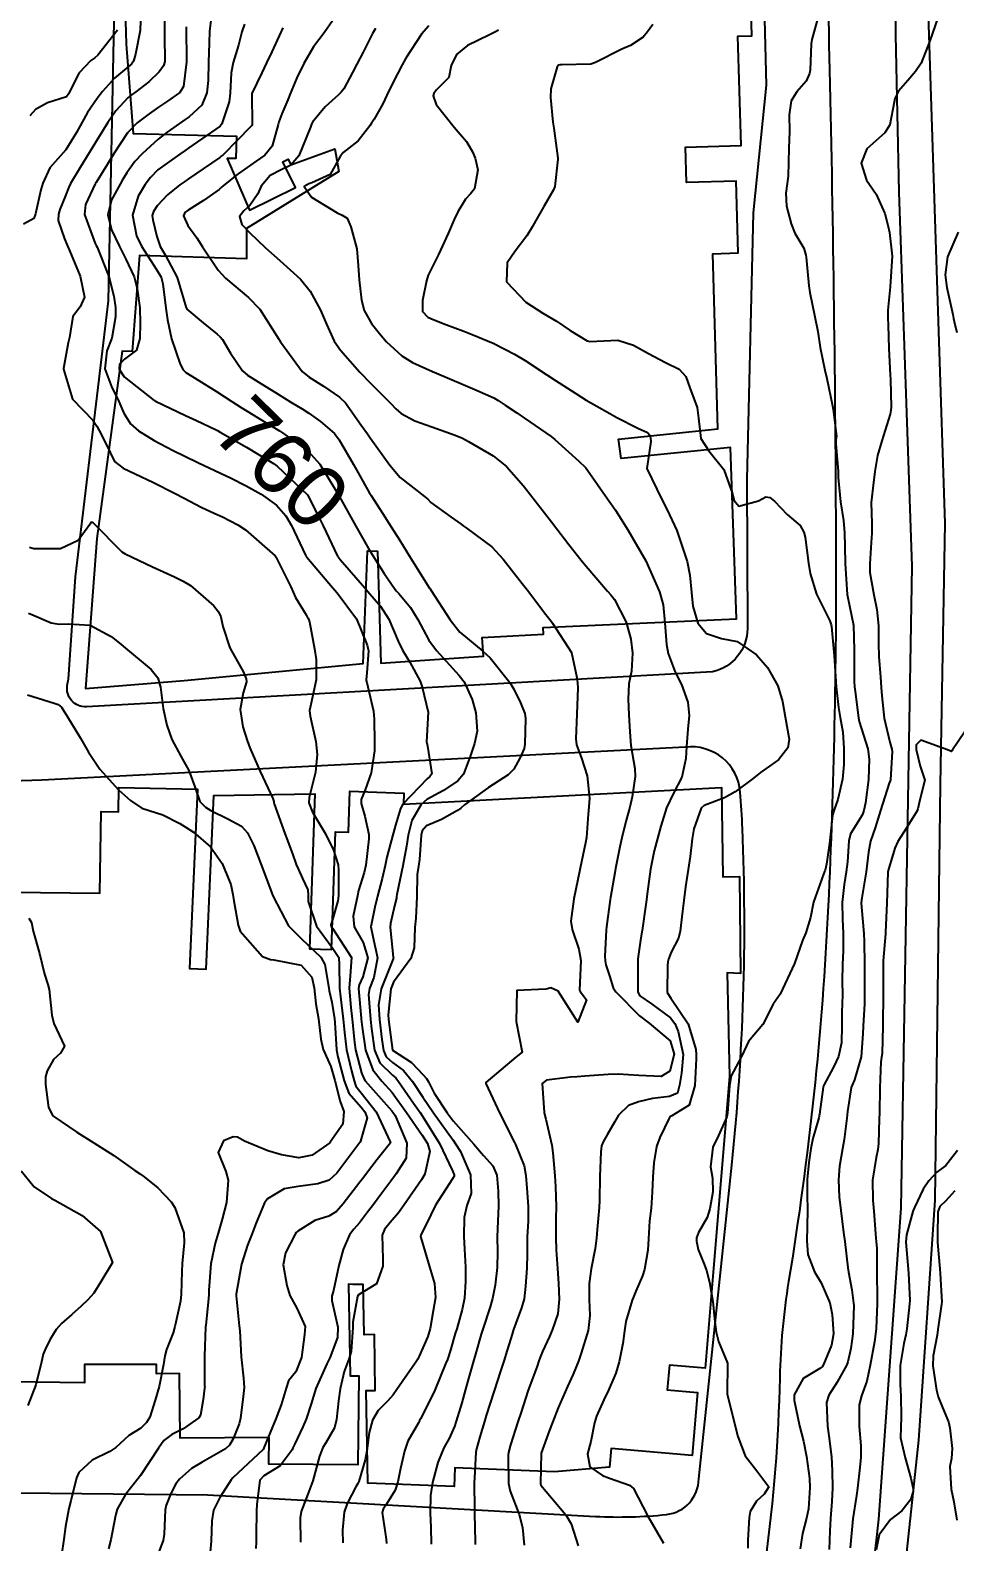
# Model space of a CAD drawing. Header units: metres. Extents: x 318500 to 325275, y 7408834 to 7428799.
# Drawn here: x 321225.1 to 321285.1, y 7409021.9 to 7409120 of the extents above; entities that cross this region are included whole.
import ezdxf
from ezdxf.enums import TextEntityAlignment as Align

# ---------------------------------------------------------------- set-up
doc = ezdxf.new("R2010")
doc.units = ezdxf.units.M
doc.header["$MEASUREMENT"] = 0
for name, color, linetype in [('Canaleta de Drenagem', 151, 'Continuous'), ('Cotas', 45, 'Continuous'), ('Curvas de Nivel 1m', 11, 'Continuous'), ('Curvas de Nivel 5m', 15, 'Continuous'), ('Edificações', 30, 'Continuous'), ('Vias Primárias', 230, 'Continuous')]:
    doc.layers.add(name, color=color, linetype=linetype)
doc.styles.add('ARIAL', font='arial.ttf')

msp = doc.modelspace()

# ---------------------------------------------------------------- linework, layer by layer
at = {"layer": 'Canaleta de Drenagem'}
for points in [[(321249.372, 7409290.234), (321249.697, 7409286.757, 0.086902), (321251.229, 7409281.147, 0.00275), (321257.743, 7409267.502, -0.093903), (321262.235, 7409250.864, 0.050455), (321266.014, 7409229.764, -0.079532), (321267.595, 7409216.573, 0.086585), (321268.046, 7409213.208), (321269.19, 7409207.889), (321275.744, 7409181.262, -0.040826), (321277.451, 7409170.665, 0.035451), (321278.83, 7409161.482, -0.053917), (321280.053, 7409150.623), (321281.177, 7409131.234), (321281.285, 7409119.741), (321281.5, 7409109.523), (321282.344, 7409085.246), (321281.633, 7409043.555), (321280.186, 7409023.382), (321278.371, 7409007.125), (321276.879, 7408998.216), (321270.131, 7408967.899, -0.036702), (321267.644, 7408959.635, 0.067069), (321266.315, 7408954.006, 0.067069)], [(321268.389, 7408955.146), (321268.561, 7408956.738), (321269.57, 7408961.324), (321271.84, 7408966.46), (321274.245, 7408976.26), (321280.124, 7409003.171), (321280.54, 7409007.448), (321282.798, 7409028.507), (321283.854, 7409044.085), (321284.195, 7409071.064), (321284.512, 7409088.009), (321284.098, 7409100.477), (321283.431, 7409121.071), (321283.307, 7409129.777), (321282.048, 7409154.855), (321280.529, 7409166.527), (321277.478, 7409183.2), (321270.713, 7409214.2), (321267.719, 7409226.907, -0.002152), (321265.108, 7409238.206, -0.05927), (321264.171, 7409247.153, 0.067762), (321263.029, 7409256.52, 0.026743), (321260.171, 7409265.439, 0.025155)]]:
    msp.add_lwpolyline(points, format="xyb", dxfattribs=at)
at = {"layer": 'Curvas de Nivel 1m', "flags": 128}
for points, elevation in [([(321232.29, 7409121.277), (321232.264, 7409120.029), (321231.96, 7409118.488), (321231.829, 7409118.035), (321231.696, 7409117.838), (321231.495, 7409117.679), (321230.599, 7409116.937), (321229.81, 7409116.065), (321229.662, 7409115.872), (321229.463, 7409115.614), (321228.834, 7409114.692), (321228.497, 7409114.079), (321228.124, 7409113.393), (321227.422, 7409112.275), (321227.263, 7409112.092), (321226.399, 7409111.111), (321225.93, 7409110.112), (321225.808, 7409109.69), (321225.462, 7409108.118), (321225.357, 7409107.827), (321224.678, 7409107.455)], 764), ([(321233.832, 7409121.72), (321233.845, 7409120.007), (321233.843, 7409119.68), (321233.847, 7409118.007), (321233.78, 7409117.723), (321233.49, 7409117.332), (321232.815, 7409116.685), (321231.981, 7409116.032), (321231.68, 7409115.823), (321231.464, 7409115.646), (321230.687, 7409114.816), (321230.153, 7409114.059), (321229.428, 7409112.864), (321229.129, 7409112.367), (321228.951, 7409112.075), (321228.365, 7409111.121), (321227.742, 7409110.086), (321227.623, 7409109.851), (321227.377, 7409109.251), (321227.046, 7409108.413), (321226.954, 7409108.096), (321226.942, 7409107.683), (321227.344, 7409106.49), (321227.52, 7409106.088), (321227.67, 7409105.752), (321228.362, 7409104.079), (321228.649, 7409102.717), (321228.357, 7409102.079), (321227.892, 7409101.466), (321227.667, 7409100.086), (321227.584, 7409099.757), (321227.284, 7409098.089), (321227.282, 7409098.037), (321227.874, 7409096.083), (321229.186, 7409094.716), (321229.445, 7409094.328), (321229.584, 7409094.064), (321230.05, 7409093.173), (321230.595, 7409092.048), (321231.143, 7409091.606), (321231.928, 7409091.238), (321233.13, 7409090.675), (321234.488, 7409089.996), (321235.117, 7409089.651), (321236.207, 7409089.069), (321237.107, 7409088.676), (321237.603, 7409088.45), (321238.601, 7409087.937), (321239.095, 7409087.605), (321241.023, 7409085.91), (321241.069, 7409085.85), (321242.038, 7409083.895), (321242.349, 7409083.206), (321243.022, 7409082.077), (321243.105, 7409081.963), (321243.162, 7409081.878), (321243.252, 7409081.641), (321243.578, 7409079.871), (321243.669, 7409079.18), (321243.672, 7409077.869), (321243.333, 7409076.264), (321243.252, 7409075.875), (321243.293, 7409075.516), (321243.665, 7409073.869), (321243.75, 7409073.015), (321243.644, 7409071.869), (321243.216, 7409070.227), (321243.2, 7409069.875), (321243.44, 7409069.282), (321244.283, 7409067.858), (321244.814, 7409066.813), (321245.105, 7409065.847), (321245.128, 7409065.516), (321245.136, 7409063.846), (321245.095, 7409063.527), (321244.758, 7409062.374), (321244.638, 7409061.966), (321244.663, 7409061.851), (321244.748, 7409061.737), (321245.976, 7409059.837), (321245.896, 7409058.651), (321245.815, 7409057.839), (321245.935, 7409056.584), (321246.018, 7409055.837), (321246.17, 7409054.312), (321246.242, 7409053.834), (321246.618, 7409052.357), (321246.768, 7409051.983), (321246.87, 7409051.826), (321248.591, 7409049.889), (321248.661, 7409049.799), (321248.8, 7409049.584), (321249.57, 7409047.785), (321249.511, 7409046.82), (321248.882, 7409045.795), (321248.525, 7409045.323), (321247.872, 7409044.451), (321247.393, 7409043.811), (321247.013, 7409043.305), (321246.492, 7409042.618), (321246.12, 7409042.191), (321245.833, 7409041.83), (321245.422, 7409040.879), (321245.145, 7409039.84), (321244.814, 7409038.225), (321244.695, 7409037.846), (321244.702, 7409037.569), (321245.093, 7409035.84), (321245.072, 7409035.158), (321244.562, 7409033.847), (321244.366, 7409033.455), (321243.653, 7409031.86), (321243.349, 7409030.851), (321243.028, 7409029.869), (321242.808, 7409029.377), (321242.296, 7409028.271), (321242.172, 7409028.001), (321242.119, 7409027.882), (321241.337, 7409026.832), (321240.273, 7409026.197), (321240.026, 7409025.904), (321239.828, 7409024.324), (321239.8, 7409023.907), (321239.782, 7409022.341), (321239.788, 7409021.906), (321239.761, 7409021.462)], 763), ([(321235.25, 7409120.266), (321235.252, 7409119.993), (321235.259, 7409118.236), (321235.256, 7409117.992), (321235.072, 7409116.399), (321234.822, 7409115.996), (321234.023, 7409115.443), (321233.456, 7409115.05), (321232.846, 7409114.622), (321232.053, 7409114.031), (321231.433, 7409113.374), (321230.558, 7409112.053), (321230.126, 7409111.343), (321229.391, 7409110.151), (321229.36, 7409110.101), (321229.343, 7409110.07), (321228.71, 7409108.736), (321228.651, 7409108.077), (321229.341, 7409106.191), (321229.38, 7409106.109), (321229.399, 7409106.069), (321229.454, 7409105.952), (321230.22, 7409104.056), (321230.557, 7409102.786), (321230.646, 7409102.05), (321230.648, 7409101.424), (321230.411, 7409100.053), (321230.084, 7409099.221), (321229.967, 7409098.059), (321230.415, 7409096.849), (321230.817, 7409096.046), (321230.93, 7409095.777), (321231.191, 7409095.182), (321231.629, 7409094.478), (321232.138, 7409094.026), (321233.171, 7409093.4), (321234.408, 7409092.751), (321235.156, 7409092.39), (321236.009, 7409091.977), (321237.142, 7409091.435), (321238.11, 7409090.971), (321239.128, 7409090.467), (321240.115, 7409089.92), (321241.113, 7409089.2), (321241.716, 7409088.511), (321242.075, 7409087.895), (321242.991, 7409085.961), (321243.033, 7409085.881), (321243.069, 7409085.829), (321244.75, 7409083.854), (321244.883, 7409083.697), (321245.037, 7409083.523), (321246.292, 7409081.837), (321246.994, 7409080.115), (321247.06, 7409079.829), (321247.073, 7409079.744), (321246.967, 7409078.311), (321246.933, 7409077.858), (321246.934, 7409077.83), (321246.959, 7409077.698), (321247.32, 7409076.2), (321247.394, 7409075.823), (321247.437, 7409075.318), (321247.472, 7409073.822), (321247.468, 7409073.255), (321247.26, 7409071.824), (321246.869, 7409070.726), (321246.608, 7409070.087), (321246.595, 7409069.833), (321246.848, 7409069.008), (321247.105, 7409067.826), (321247.108, 7409067.543), (321246.898, 7409065.829), (321246.795, 7409065.352), (321246.437, 7409064.18), (321246.365, 7409063.834), (321246.081, 7409062.516), (321246.138, 7409061.836), (321246.735, 7409060.808), (321247.023, 7409059.825), (321246.708, 7409058.588), (321246.461, 7409058.074), (321246.434, 7409057.833), (321246.603, 7409055.899), (321246.61, 7409055.831), (321246.662, 7409055.324), (321246.879, 7409053.826), (321247.35, 7409052.549), (321247.937, 7409051.81), (321248.609, 7409051.073), (321249.543, 7409049.786), (321250.568, 7409048.31), (321250.902, 7409047.765), (321251.065, 7409047.25), (321250.738, 7409045.767), (321250.526, 7409045.403), (321249.395, 7409043.787), (321249.029, 7409043.265), (321248.493, 7409042.636), (321248.108, 7409042.181), (321247.965, 7409041.805), (321248.004, 7409040.257), (321248.005, 7409039.804), (321247.601, 7409038.646), (321246.431, 7409037.944), (321246.354, 7409037.821), (321246.07, 7409036.16), (321246.057, 7409035.825), (321245.95, 7409034.253), (321245.826, 7409033.828), (321245.492, 7409032.963), (321245.235, 7409031.837), (321245.124, 7409031.052), (321244.993, 7409029.84), (321244.86, 7409029.293), (321244.297, 7409028.338), (321244.121, 7409028.025), (321244.039, 7409027.854), (321243.893, 7409027.463), (321243.468, 7409025.862), (321243.13, 7409024.994), (321242.7, 7409023.873), (321242.644, 7409023.464), (321242.659, 7409021.873)], 762), ([(321236.832, 7409120.669), (321236.758, 7409119.971), (321236.745, 7409119.204), (321236.698, 7409117.972), (321236.666, 7409116.788), (321236.59, 7409115.973), (321236.255, 7409115.181), (321235.447, 7409114.427), (321235.185, 7409114.252), (321234.819, 7409113.996), (321234.01, 7409113.428), (321233.43, 7409112.976), (321232.376, 7409112.026), (321231.92, 7409111.525), (321231.401, 7409110.779), (321231.119, 7409110.319), (321230.957, 7409110.046), (321230.395, 7409109.035), (321230.154, 7409108.058), (321230.386, 7409107.09), (321230.89, 7409106.047), (321231.327, 7409105.178), (321231.864, 7409104.032), (321232.07, 7409103.257), (321232.225, 7409102.026), (321232.263, 7409101.018), (321232.242, 7409100.025), (321232.007, 7409099.27), (321231.24, 7409098.693), (321230.924, 7409098.356), (321230.902, 7409098.045), (321231.223, 7409097.546), (321233.164, 7409096.011), (321233.186, 7409095.996), (321233.252, 7409095.957), (321235.19, 7409095.036), (321235.903, 7409094.695), (321237.181, 7409094.102), (321237.274, 7409094.052), (321237.44, 7409093.956), (321239.166, 7409092.972), (321240.92, 7409091.912), (321241.147, 7409091.736), (321243.12, 7409089.88), (321243.793, 7409088.556), (321244.135, 7409087.864), (321245.071, 7409085.891), (321245.097, 7409085.85), (321245.234, 7409085.682), (321246.83, 7409083.832), (321247.038, 7409083.592), (321247.849, 7409082.639), (321248.386, 7409081.81), (321248.999, 7409080.381), (321249.28, 7409079.796), (321249.755, 7409079.012), (321250.433, 7409077.778), (321250.568, 7409077.388), (321250.94, 7409075.77), (321250.848, 7409073.833), (321250.854, 7409073.771), (321250.907, 7409073.563), (321251.193, 7409071.767), (321251.06, 7409071.586), (321250.877, 7409071.434), (321249.306, 7409069.793), (321249.145, 7409069.506), (321248.839, 7409068.421), (321248.69, 7409067.945), (321248.648, 7409067.803), (321248.267, 7409066.349), (321248.149, 7409065.81), (321247.959, 7409064.979), (321247.659, 7409063.817), (321247.485, 7409063.103), (321247.236, 7409061.823), (321247.354, 7409061.207), (321247.671, 7409059.816), (321247.419, 7409058.531), (321247.134, 7409057.823), (321247.086, 7409057.432), (321247.207, 7409055.822), (321247.268, 7409055.214), (321247.468, 7409053.818), (321247.807, 7409052.991), (321248.624, 7409052.195), (321248.844, 7409052.018), (321249.034, 7409051.794), (321250, 7409050.378), (321250.425, 7409049.772), (321250.586, 7409049.533), (321251.689, 7409047.753), (321252.534, 7409045.997), (321252.631, 7409045.739), (321252.634, 7409045.634), (321252.527, 7409045.467), (321251.422, 7409043.756), (321251.128, 7409043.133), (321250.481, 7409041.809), (321250.464, 7409041.787), (321250.46, 7409041.77), (321250.478, 7409041.658), (321251.033, 7409039.761), (321251.362, 7409038.679), (321251.421, 7409037.755), (321251.279, 7409036.895), (321251.075, 7409035.76), (321250.927, 7409035.227), (321250.373, 7409033.949), (321250.31, 7409033.832), (321250.272, 7409033.771), (321250.102, 7409033.509), (321248.923, 7409031.791), (321248.687, 7409031.453), (321248.339, 7409031.056), (321247.7, 7409030.436), (321247.339, 7409029.81), (321247.118, 7409029.002), (321246.966, 7409027.813), (321246.871, 7409027.227), (321246.441, 7409025.818), (321246.389, 7409025.698), (321246.265, 7409025.462), (321245.693, 7409024.383), (321245.496, 7409023.831), (321245.389, 7409022.666), (321245.406, 7409021.832)], 761), ([(321244.749, 7409120.645), (321244.194, 7409119.87), (321243.511, 7409118.957), (321242.875, 7409117.889), (321242.432, 7409116.95), (321241.991, 7409115.902), (321241.839, 7409115.53), (321241.45, 7409114.604), (321241.257, 7409114.098), (321241.214, 7409113.912), (321240.827, 7409112.515), (321240.349, 7409111.921), (321239.791, 7409111.55), (321239.41, 7409111.292), (321238.62, 7409110.724), (321237.67, 7409109.956), (321237.524, 7409109.822), (321237.386, 7409109.709), (321236.363, 7409108.987), (321235.366, 7409108.364), (321235.155, 7409108.2), (321235.074, 7409107.993), (321235.354, 7409107.369), (321235.926, 7409106.562), (321236.298, 7409105.976), (321237.318, 7409104.462), (321237.79, 7409103.953), (321239.291, 7409102.692), (321240.029, 7409101.923), (321241.261, 7409099.99), (321241.284, 7409099.933), (321241.299, 7409099.909), (321241.364, 7409099.803), (321242.766, 7409097.887), (321243.224, 7409097.507), (321244.155, 7409096.926), (321245.205, 7409096.217), (321245.583, 7409095.846), (321246.611, 7409094.41), (321247.001, 7409093.832), (321247.176, 7409093.582), (321248.469, 7409091.81), (321249.138, 7409091.014), (321250.717, 7409089.776), (321250.931, 7409089.586), (321251.116, 7409089.389), (321252.44, 7409088.423), (321253.102, 7409087.977), (321253.229, 7409087.875), (321253.406, 7409087.745), (321255.082, 7409086.496), (321255.82, 7409085.709), (321257.047, 7409084.13), (321257.389, 7409083.687), (321258.58, 7409082.119), (321258.925, 7409081.671), (321259.018, 7409081.55), (321260.254, 7409079.651), (321260.598, 7409078.013), (321260.641, 7409077.645), (321260.66, 7409077.348), (321260.596, 7409075.645), (321260.531, 7409074.03), (321260.577, 7409073.645), (321260.897, 7409072.771), (321261.261, 7409071.634), (321261.422, 7409070.188), (321261.387, 7409069.632), (321261.332, 7409069.153), (321261.216, 7409067.634), (321261.168, 7409067.292), (321260.824, 7409065.64), (321260.799, 7409065.538), (321260.395, 7409063.646), (321260.213, 7409062.193), (321260.286, 7409061.647), (321260.731, 7409060.383), (321260.858, 7409059.638), (321260.783, 7409057.721), (321260.813, 7409057.638), (321261.235, 7409057.089), (321260.67, 7409055.64), (321259.389, 7409057.66), (321258.909, 7409057.873), (321258.701, 7409057.813), (321258.587, 7409057.785), (321256.7, 7409057.69), (321256.67, 7409055.69), (321257.041, 7409053.684), (321256.637, 7409053.361), (321254.69, 7409051.719), (321254.682, 7409051.656), (321255.601, 7409049.705), (321256.562, 7409047.826), (321256.628, 7409047.689), (321257.173, 7409046.307), (321257.289, 7409045.679), (321257.352, 7409044.853), (321257.433, 7409043.676), (321257.434, 7409042.738), (321257.379, 7409041.677), (321257.377, 7409040.59), (321257.361, 7409039.676), (321257.26, 7409038.496), (321257.176, 7409037.679), (321257.018, 7409037.084), (321256.497, 7409035.689), (321256.471, 7409035.616), (321256.395, 7409035.389), (321255.999, 7409034.072), (321255.874, 7409033.697), (321255.635, 7409032.973), (321255.23, 7409031.707), (321254.725, 7409030.113), (321254.605, 7409029.716), (321254.305, 7409028.717), (321254.08, 7409027.936), (321254.038, 7409027.723), (321253.95, 7409026.047), (321253.937, 7409025.723), (321253.952, 7409024.015), (321253.956, 7409023.723), (321254.005, 7409021.93), (321254.003, 7409021.722)], 758), ([(321250.988, 7409120.318), (321250.506, 7409119.785), (321249.504, 7409118.234), (321249.264, 7409117.804), (321248.657, 7409116.637), (321248.269, 7409115.818), (321248.011, 7409115.272), (321247.447, 7409114.273), (321247.271, 7409114.003), (321247.165, 7409113.833), (321246.406, 7409112.865), (321245.423, 7409112.102), (321245.241, 7409111.853), (321244.58, 7409110.685), (321243.394, 7409110.13), (321243.207, 7409110.069), (321242.906, 7409109.887), (321243.38, 7409109.206), (321245.034, 7409108.186), (321245.363, 7409108.036), (321245.698, 7409107.847), (321245.922, 7409107.276), (321246.311, 7409105.84), (321246.406, 7409104.757), (321246.466, 7409103.838), (321246.619, 7409102.507), (321246.804, 7409101.835), (321247.272, 7409101.001), (321247.786, 7409100.343), (321248.254, 7409099.815), (321249.246, 7409098.897), (321249.928, 7409098.478), (321251.232, 7409097.883), (321251.496, 7409097.767), (321253.219, 7409097.047), (321254.134, 7409096.657), (321255.207, 7409096.167), (321255.494, 7409096.006), (321255.945, 7409095.709), (321256.695, 7409095.197), (321257.192, 7409094.863), (321258.933, 7409093.672), (321259.177, 7409093.48), (321260.739, 7409092.064), (321261.151, 7409091.684), (321261.188, 7409091.639), (321261.296, 7409091.49), (321262.584, 7409089.618), (321262.813, 7409089.311), (321263.113, 7409088.892), (321263.903, 7409087.602), (321265.07, 7409085.59), (321265.968, 7409083.576), (321266.199, 7409082.74), (321266.312, 7409081.571), (321266.415, 7409080.152), (321266.518, 7409079.567), (321266.972, 7409078.355), (321267.391, 7409077.554), (321267.813, 7409076.411), (321267.899, 7409075.546), (321267.805, 7409074.669), (321267.718, 7409073.548), (321267.681, 7409072.766), (321267.419, 7409071.552), (321266.869, 7409070.499), (321266.419, 7409069.567), (321266.055, 7409068.358), (321265.836, 7409067.575), (321265.621, 7409066.775), (321265.39, 7409065.581), (321265.17, 7409063.97), (321265.127, 7409063.585), (321265.087, 7409063.274), (321264.837, 7409061.589), (321264.823, 7409061.515), (321264.74, 7409060.954), (321264.561, 7409059.753), (321264.561, 7409059.592), (321264.56, 7409059.433), (321264.549, 7409057.582), (321264.696, 7409057.341), (321265.436, 7409056.825), (321266.675, 7409055.918), (321266.963, 7409055.556), (321267.172, 7409055.043), (321267.501, 7409053.547), (321267.4, 7409052.321), (321267.274, 7409051.55), (321267.125, 7409051.04), (321266.609, 7409050.805), (321265.501, 7409050.677), (321264.603, 7409050.472), (321263.957, 7409050.232), (321263.302, 7409049.599), (321263.037, 7409049.149), (321262.571, 7409048.323), (321262.311, 7409047.867), (321262.209, 7409047.615), (321262.152, 7409047.212), (321262.083, 7409045.617), (321262.068, 7409044.065), (321262.057, 7409043.617), (321261.924, 7409042.183), (321261.872, 7409041.619), (321261.798, 7409040.945), (321261.532, 7409039.624), (321261.39, 7409038.681), (321261.402, 7409037.625), (321261.443, 7409036.596), (321261.331, 7409035.626), (321260.89, 7409034.145), (321260.707, 7409033.635), (321260.362, 7409032.791), (321260.004, 7409031.993), (321259.848, 7409031.645), (321259.393, 7409030.591), (321259.013, 7409029.653), (321258.822, 7409029.145), (321258.29, 7409027.66), (321258.238, 7409025.66), (321258.269, 7409025.579), (321259.882, 7409023.644), (321260.231, 7409023.061), (321260.676, 7409021.633)], 756), ([(321265.532, 7409120.41), (321265.189, 7409119.929), (321264.896, 7409119.596), (321264.073, 7409119.046), (321263.512, 7409118.809), (321261.821, 7409117.953), (321261.502, 7409117.838), (321259.627, 7409117.794), (321259.501, 7409117.794), (321259.403, 7409117.769), (321259.315, 7409117.672), (321258.915, 7409116.239), (321258.884, 7409115.676), (321259.048, 7409114.072), (321259.102, 7409113.673), (321259.36, 7409111.731), (321259.362, 7409111.671), (321259.164, 7409109.901), (321259.084, 7409109.673), (321258.464, 7409108.589), (321257.935, 7409107.684), (321257.732, 7409107.31), (321257.35, 7409106.694), (321256.607, 7409105.701), (321256.088, 7409104.949), (321256.028, 7409103.709), (321257.29, 7409102.387), (321258.403, 7409101.679), (321259.275, 7409101.147), (321260.17, 7409100.557), (321261.262, 7409099.866), (321261.448, 7409099.824), (321263.263, 7409099.926), (321264.288, 7409099.6), (321265.252, 7409099.053), (321266.353, 7409098.464), (321267.237, 7409098.035), (321267.679, 7409097.553), (321267.942, 7409096.827), (321268.405, 7409095.542), (321268.503, 7409094.851), (321268.653, 7409093.538), (321269.168, 7409092.725), (321270.135, 7409091.52), (321270.7, 7409089.941), (321270.802, 7409089.513), (321271.116, 7409089.139), (321272.393, 7409089.491), (321272.859, 7409089.749), (321273.123, 7409089.711), (321273.427, 7409089.475), (321274.259, 7409088.61), (321275.104, 7409087.878), (321275.337, 7409087.448), (321275.419, 7409087.123), (321275.643, 7409085.444), (321275.739, 7409084.764), (321276.155, 7409083.439), (321277.023, 7409081.698), (321277.095, 7409081.503), (321277.107, 7409081.429), (321277.119, 7409081.328), (321277.298, 7409079.425), (321277.319, 7409079.091), (321277.432, 7409077.423), (321277.588, 7409076.062), (321277.702, 7409075.419), (321277.874, 7409074.468), (321277.931, 7409073.415), (321277.933, 7409072.376), (321277.854, 7409071.415), (321277.536, 7409070.089), (321277.297, 7409069.423), (321277.202, 7409069.077), (321277.014, 7409067.427), (321277.002, 7409067.253), (321276.807, 7409065.892), (321276.716, 7409065.517), (321276.682, 7409065.431), (321276.606, 7409065.24), (321275.953, 7409063.432), (321275.756, 7409062.444), (321275.462, 7409061.439), (321275.242, 7409060.943), (321274.72, 7409059.45), (321273.797, 7409057.464), (321273.345, 7409056.815), (321272.67, 7409055.48), (321271.749, 7409054.393), (321271.337, 7409053.493), (321271.089, 7409053.042), (321270.627, 7409052.15), (321270.502, 7409051.502), (321270.37, 7409049.727), (321270.327, 7409049.504), (321269.792, 7409048.292), (321269.433, 7409047.517), (321269.274, 7409046.246), (321269.399, 7409045.517), (321269.428, 7409044.615), (321269.242, 7409043.519), (321269.065, 7409042.958), (321268.487, 7409041.979), (321268.373, 7409041.64), (321268.357, 7409041.532), (321268.364, 7409041.417), (321268.473, 7409040.874), (321268.874, 7409039.934), (321269.024, 7409039.522), (321269.201, 7409038.766), (321269.428, 7409037.515), (321269.544, 7409036.382), (321269.643, 7409035.511), (321269.787, 7409034.902), (321270.38, 7409033.5), (321270.35, 7409031.5), (321270.865, 7409029.495), (321271.058, 7409028.747), (321271.521, 7409027.488), (321272.286, 7409026.515), (321273.054, 7409025.468), (321272.75, 7409024.986), (321272.256, 7409024.537), (321271.852, 7409023.878), (321271.78, 7409023.485), (321271.693, 7409022.018), (321271.7, 7409021.485)], 754), ([(321276.214, 7409120.77), (321275.848, 7409119.447), (321275.803, 7409119.161), (321275.744, 7409117.448), (321275.711, 7409117.233), (321275.489, 7409116.737), (321274.886, 7409116.052), (321274.521, 7409115.464), (321274.381, 7409114.542), (321274.394, 7409113.466), (321274.357, 7409112.394), (321274.336, 7409111.466), (321274.307, 7409110.566), (321274.169, 7409109.468), (321274.215, 7409108.63), (321274.505, 7409107.463), (321274.76, 7409106.864), (321275.344, 7409105.893), (321275.465, 7409105.449), (321275.488, 7409105.298), (321275.668, 7409103.446), (321275.73, 7409103.019), (321276.057, 7409101.442), (321276.236, 7409100.475), (321276.396, 7409099.439), (321276.704, 7409097.97), (321276.828, 7409097.434), (321277.203, 7409095.655), (321277.243, 7409095.429), (321277.451, 7409093.694), (321277.421, 7409093.426), (321277.406, 7409093.197), (321277.555, 7409091.424), (321277.573, 7409090.994), (321277.716, 7409089.421), (321277.908, 7409088.218), (321277.976, 7409087.417), (321277.985, 7409086.518), (321278.025, 7409085.416), (321278.077, 7409084.392), (321278.146, 7409083.413), (321278.297, 7409082.676), (321278.562, 7409081.407), (321278.598, 7409079.804), (321278.595, 7409079.406), (321278.609, 7409077.762), (321278.626, 7409077.405), (321278.659, 7409077.106), (321278.88, 7409075.401), (321278.936, 7409075.161), (321279.483, 7409073.391), (321279.568, 7409072.722), (321279.537, 7409071.39), (321279.346, 7409069.874), (321279.231, 7409069.394), (321279.135, 7409069.117), (321278.848, 7409068.618), (321278.373, 7409067.871), (321278.257, 7409067.409), (321278.158, 7409066.061), (321278.086, 7409065.411), (321277.954, 7409064.571), (321277.831, 7409063.409), (321277.845, 7409062.328), (321277.896, 7409061.409), (321277.893, 7409060.248), (321277.843, 7409059.409), (321277.824, 7409058.294), (321277.841, 7409057.409), (321277.807, 7409056.285), (321277.79, 7409055.409), (321277.768, 7409054.295), (321277.574, 7409053.411), (321277.278, 7409052.769), (321276.621, 7409051.516), (321276.585, 7409051.421), (321276.36, 7409049.657), (321276.314, 7409049.424), (321275.92, 7409048.08), (321275.785, 7409047.432), (321275.657, 7409046.539), (321275.55, 7409045.435), (321275.54, 7409044.42), (321275.564, 7409043.434), (321275.558, 7409042.37), (321275.521, 7409041.434), (321275.591, 7409040.553), (321276.022, 7409039.427), (321276.449, 7409038.714), (321277.014, 7409037.414), (321277.166, 7409036.665), (321277.25, 7409035.412), (321277.133, 7409034.672), (321276.611, 7409033.418), (321276.526, 7409033.271), (321276.376, 7409033.148), (321275.294, 7409032.509), (321274.703, 7409031.445), (321274.696, 7409031.093), (321275.061, 7409029.439), (321275.319, 7409028.444), (321275.517, 7409027.432), (321275.693, 7409026.015), (321275.724, 7409025.428), (321275.63, 7409024.048), (321275.502, 7409023.431), (321275.245, 7409022.45), (321275.099, 7409021.437)], 753), ([(321284.033, 7409120.853), (321283.52, 7409119.35), (321282.953, 7409117.908), (321282.579, 7409117.359), (321282.074, 7409116.781), (321281.481, 7409116.083), (321281.246, 7409115.601), (321281.193, 7409115.374), (321280.925, 7409113.9), (321280.587, 7409113.383), (321279.429, 7409112.339), (321279.045, 7409111.406), (321279.403, 7409110.299), (321280.024, 7409109.39), (321280.6, 7409108.154), (321280.792, 7409107.379), (321280.889, 7409106.91), (321281.058, 7409105.374), (321280.966, 7409103.724), (321280.932, 7409103.376), (321280.796, 7409101.869), (321280.779, 7409101.378), (321280.802, 7409100.904), (321280.859, 7409099.376), (321280.93, 7409097.679), (321280.95, 7409097.374), (321281.007, 7409095.569), (321280.99, 7409095.373), (321280.93, 7409095.107), (321280.389, 7409093.382), (321280.121, 7409092.43), (321279.95, 7409091.388), (321279.846, 7409090.682), (321279.7, 7409089.391), (321279.737, 7409088.021), (321279.741, 7409087.39), (321279.694, 7409086.788), (321279.608, 7409085.392), (321279.623, 7409084.83), (321279.872, 7409083.388), (321280.074, 7409082.427), (321280.172, 7409081.383), (321280.189, 7409080.195), (321280.21, 7409079.382), (321280.301, 7409078.049), (321280.358, 7409077.379), (321280.397, 7409076.821), (321280.554, 7409075.376), (321280.917, 7409073.815), (321281.045, 7409073.369), (321281.061, 7409073.215), (321280.957, 7409071.369), (321280.941, 7409071.308), (321280.878, 7409071.166), (321280.319, 7409069.378), (321279.971, 7409068.255), (321279.671, 7409067.387), (321279.522, 7409066.687), (321279.376, 7409065.391), (321279.097, 7409063.709), (321279.062, 7409063.396), (321279.071, 7409063.1), (321279.227, 7409061.393), (321279.248, 7409060.887), (321279.267, 7409059.392), (321279.279, 7409057.964), (321279.277, 7409057.391), (321279.261, 7409056.822), (321279.179, 7409055.392), (321279.168, 7409054.887), (321279.055, 7409053.394), (321278.625, 7409051.895), (321278.468, 7409051.555), (321278.409, 7409051.402), (321278.165, 7409049.836), (321278.114, 7409049.405), (321277.949, 7409048.027), (321277.845, 7409047.407), (321277.659, 7409046.298), (321277.591, 7409045.409), (321277.634, 7409044.298), (321277.728, 7409043.408), (321277.917, 7409041.977), (321277.985, 7409041.405), (321278.184, 7409039.681), (321278.228, 7409039.402), (321278.443, 7409038.271), (321278.568, 7409037.398), (321278.578, 7409037.248), (321278.524, 7409035.398), (321278.391, 7409034.459), (321278.189, 7409033.595), (321278.127, 7409033.403), (321277.508, 7409032.263), (321276.958, 7409031.414), (321276.812, 7409030.946), (321276.87, 7409029.415), (321276.953, 7409028.774), (321277.137, 7409027.412), (321277.18, 7409026.517), (321277.195, 7409025.411), (321277.145, 7409024.523), (321277.064, 7409023.412), (321277.026, 7409022.618), (321276.968, 7409021.413)], 752), ([(321241.524, 7409120.188), (321241.432, 7409120), (321241.389, 7409119.911), (321240.793, 7409118.632), (321240.459, 7409117.92), (321240.145, 7409117.268), (321239.498, 7409115.93), (321239.494, 7409115.905), (321239.517, 7409113.929), (321239.503, 7409113.865), (321239.439, 7409113.783), (321237.645, 7409111.957), (321237.52, 7409111.857), (321237.417, 7409111.783), (321236.342, 7409111.04), (321235.396, 7409110.393), (321235.159, 7409110.227), (321234.827, 7409109.996), (321234.027, 7409109.357), (321233.369, 7409108.637), (321233.114, 7409108.263), (321233.037, 7409108.015), (321233.074, 7409107.731), (321233.346, 7409106.656), (321233.555, 7409106.008), (321233.882, 7409105.455), (321234.657, 7409103.997), (321235.247, 7409102.024), (321235.255, 7409101.99), (321235.279, 7409101.937), (321236.349, 7409101.052), (321237.264, 7409100.319), (321237.45, 7409100.145), (321237.598, 7409099.955), (321238.112, 7409099.082), (321238.892, 7409097.935), (321239.226, 7409097.656), (321239.924, 7409097.218), (321241.208, 7409096.423), (321242.046, 7409095.897), (321242.761, 7409095.452), (321243.193, 7409095.182), (321243.963, 7409094.643), (321244.871, 7409093.855), (321245.174, 7409093.456), (321246.099, 7409091.841), (321247.123, 7409090.02), (321247.24, 7409089.828), (321247.983, 7409088.692), (321248.55, 7409087.808), (321249.087, 7409086.948), (321249.81, 7409085.789), (321251.041, 7409083.82), (321251.072, 7409083.77), (321251.134, 7409083.674), (321252.374, 7409081.756), (321253.008, 7409080.962), (321254.495, 7409079.727), (321254.983, 7409079.285), (321256.246, 7409077.701), (321256.513, 7409077.254), (321256.947, 7409076.378), (321257.228, 7409075.687), (321257.271, 7409075.351), (321257.227, 7409073.687), (321257.181, 7409073.412), (321256.896, 7409072.782), (321256.512, 7409072.069), (321256.15, 7409071.701), (321254.872, 7409070.873), (321253.304, 7409069.743), (321253.065, 7409069.539), (321252.854, 7409069.378), (321251.816, 7409068.789), (321250.839, 7409068.379), (321250.553, 7409068.056), (321250.487, 7409067.775), (321250.381, 7409066.201), (321250.323, 7409065.777), (321250.244, 7409065.228), (321250.214, 7409063.778), (321250.152, 7409062.386), (321250.089, 7409061.78), (321250.039, 7409060.472), (321249.831, 7409059.783), (321248.704, 7409058.238), (321248.528, 7409057.803), (321248.353, 7409056.127), (321248.368, 7409055.805), (321248.627, 7409053.813), (321249.865, 7409053.014), (321250.625, 7409052.227), (321250.837, 7409051.982), (321250.973, 7409051.765), (321251.339, 7409051.03), (321252.177, 7409049.746), (321252.582, 7409049.236), (321253.907, 7409047.727), (321254.549, 7409046.984), (321255.141, 7409046.313), (321255.402, 7409045.707), (321255.491, 7409044.672), (321255.513, 7409043.705), (321255.473, 7409042.728), (321255.432, 7409041.706), (321255.444, 7409040.726), (321255.424, 7409039.705), (321255.299, 7409038.568), (321255.132, 7409037.709), (321254.98, 7409037.153), (321254.503, 7409035.718), (321254.476, 7409035.642), (321254.395, 7409035.379), (321254.017, 7409034.082), (321253.915, 7409033.725), (321253.571, 7409032.515), (321253.357, 7409031.73), (321253.134, 7409030.936), (321252.774, 7409029.735), (321252.656, 7409029.395), (321252.303, 7409028.612), (321251.996, 7409028.043), (321251.849, 7409027.747), (321251.574, 7409027.042), (321251.221, 7409025.756), (321251.104, 7409024.911), (321251.072, 7409023.758), (321251.122, 7409022.861), (321251.138, 7409021.756)], 759), ([(321247.525, 7409120.153), (321247.405, 7409119.948), (321247.342, 7409119.832), (321246.723, 7409118.623), (321246.321, 7409117.842), (321246.041, 7409117.295), (321245.476, 7409116.247), (321245.312, 7409116.013), (321245.137, 7409115.855), (321244.254, 7409115.072), (321243.443, 7409114.067), (321243.378, 7409113.944), (321243.356, 7409113.881), (321243.313, 7409113.757), (321242.565, 7409111.893), (321242.034, 7409111.277), (321241.406, 7409110.979), (321240.697, 7409110.621), (321240.103, 7409109.923), (321239.894, 7409109.413), (321239.371, 7409108.671), (321238.987, 7409108.314), (321238.704, 7409107.94), (321238.857, 7409107.44), (321239.35, 7409106.92), (321240.389, 7409105.92), (321241.328, 7409105.093), (321242.667, 7409103.89), (321243.298, 7409103.111), (321243.971, 7409101.87), (321244.361, 7409100.953), (321244.849, 7409099.856), (321245.251, 7409099.263), (321246.507, 7409097.837), (321247.219, 7409097.106), (321248.536, 7409095.81), (321248.856, 7409095.464), (321249.193, 7409095.15), (321250.084, 7409094.682), (321251.185, 7409094.3), (321252.703, 7409093.755), (321253.177, 7409093.547), (321253.569, 7409093.35), (321255.16, 7409092.401), (321256.038, 7409091.707), (321257.132, 7409090.466), (321257.735, 7409089.684), (321259.103, 7409087.924), (321259.214, 7409087.781), (321259.299, 7409087.667), (321260.085, 7409086.655), (321260.872, 7409085.643), (321261.066, 7409085.4), (321262.6, 7409083.617), (321262.808, 7409083.384), (321263.035, 7409083.085), (321263.809, 7409081.602), (321264.095, 7409080.507), (321264.213, 7409079.598), (321264.137, 7409078.434), (321263.977, 7409077.6), (321263.931, 7409076.619), (321263.981, 7409075.6), (321264.03, 7409074.493), (321264.109, 7409073.598), (321264.374, 7409072.109), (321264.394, 7409071.595), (321264.185, 7409070.279), (321264.029, 7409069.598), (321263.778, 7409068.669), (321263.511, 7409067.603), (321263.393, 7409067.033), (321263.104, 7409065.607), (321263.059, 7409065.346), (321262.781, 7409063.743), (321262.759, 7409063.61), (321262.526, 7409061.841), (321262.5, 7409061.614), (321262.419, 7409059.92), (321262.436, 7409059.614), (321262.478, 7409059.374), (321262.71, 7409058.655), (321262.96, 7409057.865), (321263.121, 7409057.604), (321264.677, 7409056.047), (321265.304, 7409055.574), (321266.653, 7409054.425), (321266.921, 7409053.556), (321266.629, 7409052.453), (321266.081, 7409052.11), (321264.626, 7409052.182), (321263.284, 7409052.258), (321262.626, 7409052.248), (321261.12, 7409052.127), (321260.625, 7409052.1), (321260.192, 7409052.077), (321258.622, 7409051.875), (321258.342, 7409051.664), (321258.479, 7409049.774), (321258.503, 7409049.661), (321258.585, 7409049.349), (321258.98, 7409047.656), (321259.046, 7409047.164), (321259.168, 7409045.654), (321259.22, 7409044.962), (321259.263, 7409043.652), (321259.241, 7409042.91), (321259.226, 7409041.653), (321259.262, 7409040.862), (321259.344, 7409039.651), (321259.413, 7409038.683), (321259.454, 7409037.65), (321259.358, 7409036.709), (321259.005, 7409035.654), (321258.817, 7409035.232), (321258.379, 7409034.253), (321258.202, 7409033.833), (321258.138, 7409033.663), (321258.015, 7409033.314), (321257.428, 7409031.674), (321256.98, 7409030.331), (321256.775, 7409029.683), (321256.297, 7409028.189), (321256.158, 7409027.692), (321256.137, 7409027.541), (321256.156, 7409025.692), (321256.262, 7409025.185), (321256.853, 7409023.681), (321257.067, 7409022.838), (321257.175, 7409021.676)], 757), ([(321285.356, 7409106.929), (321284.658, 7409105.33), (321284.501, 7409104.153), (321284.612, 7409103.33), (321285.012, 7409101.596), (321285.056, 7409101.323), (321285.081, 7409101.126), (321285.271, 7409100.416)], 751), ([(321225.074, 7409086.483), (321225.345, 7409086.387), (321227.075, 7409086.398), (321228.236, 7409086.925), (321229.053, 7409088.07), (321229.074, 7409088.097), (321229.1, 7409088.109), (321229.136, 7409088.106), (321229.207, 7409088.068), (321231.072, 7409086.178), (321231.288, 7409086.037), (321233.058, 7409085.211), (321234.495, 7409084.548), (321235.044, 7409084.282), (321235.513, 7409083.983), (321236.351, 7409083.288), (321237.027, 7409082.679), (321237.35, 7409082.282), (321237.489, 7409081.953), (321237.631, 7409081.33), (321238.072, 7409079.944), (321238.966, 7409078.36), (321239.145, 7409077.928), (321239.152, 7409077.734), (321238.951, 7409077.032), (321238.748, 7409075.933), (321238.923, 7409074.809), (321239.196, 7409073.927), (321239.369, 7409073.459), (321240.05, 7409071.918), (321240.862, 7409070.154), (321240.923, 7409069.971), (321240.935, 7409069.909), (321240.958, 7409069.809), (321241.638, 7409067.898), (321242.136, 7409066.564), (321242.39, 7409065.886), (321242.505, 7409065.592), (321242.791, 7409064.959), (321243.131, 7409064.222), (321243.165, 7409063.874), (321243.168, 7409063.48), (321243.695, 7409061.866), (321244.729, 7409060.483), (321245.143, 7409059.846), (321245.18, 7409059.381), (321245.193, 7409057.845), (321245.252, 7409057.284), (321245.438, 7409055.842), (321245.518, 7409054.98), (321245.653, 7409053.84), (321245.968, 7409052.489), (321246.136, 7409051.835), (321246.264, 7409051.491), (321246.602, 7409051.062), (321247.574, 7409049.81), (321248.491, 7409047.87), (321248.495, 7409047.801), (321247.639, 7409046.714), (321246.953, 7409045.816), (321246.771, 7409045.575), (321246.524, 7409045.247), (321245.427, 7409043.836), (321244.996, 7409043.349), (321244.498, 7409043.052), (321243.592, 7409042.765), (321242.483, 7409042.079), (321242.385, 7409041.978), (321242.324, 7409041.882), (321241.69, 7409040.66), (321241.54, 7409039.889), (321241.784, 7409038.539), (321241.977, 7409037.885), (321242.418, 7409037.078), (321242.963, 7409035.872), (321242.912, 7409035.352), (321242.72, 7409033.875), (321242.361, 7409032.942), (321241.883, 7409032.356), (321241.73, 7409031.886), (321241.418, 7409030.805), (321241.063, 7409029.893), (321240.847, 7409029.36), (321240.292, 7409028.003), (321240.26, 7409027.931), (321240.238, 7409027.901), (321238.271, 7409026.048), (321238.166, 7409025.932), (321237.422, 7409024.773), (321237.023, 7409023.948), (321236.91, 7409023.27), (321236.861, 7409021.95), (321236.729, 7409020.486)], 764), ([(321224.942, 7409076.898), (321226.666, 7409076.362), (321226.933, 7409076.27), (321227.152, 7409076.088), (321227.546, 7409075.462), (321228.377, 7409074.075), (321228.896, 7409073.164), (321229.641, 7409072.059), (321230.86, 7409070.726), (321231.627, 7409070.028), (321232.367, 7409069.539), (321232.844, 7409069.39), (321233.735, 7409069.107), (321234.835, 7409068.539), (321235.184, 7409068.333), (321235.728, 7409067.977), (321236.816, 7409067.015), (321237.573, 7409065.948), (321238.132, 7409064.588), (321238.281, 7409063.937), (321238.346, 7409063.516), (321238.609, 7409061.932), (321238.744, 7409061.549), (321240.193, 7409059.915), (321240.717, 7409059.712), (321240.935, 7409059.688), (321242.712, 7409059.338), (321243.392, 7409058.561), (321243.558, 7409057.867), (321243.661, 7409056.842), (321243.821, 7409055.863), (321243.972, 7409054.539), (321244.124, 7409053.858), (321244.624, 7409052.768), (321244.897, 7409051.847), (321245.244, 7409050.491), (321245.473, 7409049.837), (321245.4, 7409049.015), (321244.597, 7409047.849), (321244.582, 7409047.827), (321244.559, 7409047.805), (321243.413, 7409047.001), (321242.544, 7409046.822), (321241.419, 7409047.025), (321240.551, 7409047.293), (321239.023, 7409047.925), (321238.564, 7409048.168), (321238.301, 7409048.197), (321237.674, 7409047.943), (321237.318, 7409047.179), (321237.819, 7409045.941), (321237.974, 7409045.388), (321237.868, 7409043.94), (321237.577, 7409042.861), (321237.323, 7409041.947), (321237.133, 7409041.288), (321236.837, 7409039.954), (321236.713, 7409038.236), (321236.705, 7409037.956), (321236.695, 7409037.687), (321236.514, 7409035.958), (321236.507, 7409035.85), (321236.434, 7409033.959), (321236.439, 7409032.047), (321236.444, 7409031.959), (321236.438, 7409031.869), (321236.338, 7409031.143), (321236.164, 7409030.12), (321236.069, 7409029.963), (321235.048, 7409029.233), (321234.303, 7409028.878), (321233.796, 7409028.489), (321233.44, 7409027.993), (321232.272, 7409026.205), (321232.122, 7409026.012), (321231.303, 7409024.975), (321230.766, 7409024.032), (321230.646, 7409023.622), (321230.359, 7409022.038), (321230.204, 7409021.437)], 766), ([(321285.771, 7409074.463), (321284.977, 7409073.319), (321284.958, 7409073.271), (321284.908, 7409073.205), (321284.669, 7409073.324), (321282.919, 7409073.95), (321282.625, 7409073.642), (321282.63, 7409073.353), (321282.894, 7409072.253), (321283.19, 7409071.345), (321282.867, 7409070.072), (321282.731, 7409069.482), (321282.687, 7409069.352), (321281.983, 7409068.213), (321281.435, 7409067.361), (321281.242, 7409066.945), (321280.802, 7409065.483), (321280.789, 7409065.381), (321280.714, 7409063.371), (321280.634, 7409061.489), (321280.625, 7409061.372), (321280.484, 7409059.613), (321280.478, 7409059.374), (321280.48, 7409059.136), (321280.479, 7409057.373), (321280.46, 7409055.586), (321280.457, 7409055.373), (321280.409, 7409053.608), (321280.382, 7409053.374), (321280.335, 7409053.072), (321280.268, 7409051.375), (321280.244, 7409049.727), (321280.233, 7409049.375), (321280.182, 7409047.76), (321280.145, 7409047.376), (321280.038, 7409046.861), (321279.795, 7409045.381), (321279.806, 7409044.095), (321279.869, 7409043.38), (321279.978, 7409041.888), (321280.032, 7409041.377), (321280.064, 7409040.964), (321280.077, 7409039.376), (321280.091, 7409037.719), (321280.091, 7409037.375), (321280.025, 7409035.756), (321279.989, 7409035.376), (321279.912, 7409034.894), (321279.643, 7409033.381), (321279.414, 7409032.334), (321279.077, 7409031.389), (321278.934, 7409030.799), (321278.929, 7409029.391), (321279.043, 7409028.125), (321279.037, 7409027.389), (321278.961, 7409026.719), (321278.824, 7409025.392), (321278.751, 7409024.905), (321278.512, 7409023.396), (321278.332, 7409021.509)], 751), ([(321225.032, 7409062.395), (321225.193, 7409062.113), (321225.308, 7409061.545), (321225.722, 7409060.105), (321226.041, 7409058.759), (321226.267, 7409058.096), (321226.353, 7409057.761), (321226.528, 7409056.092), (321226.662, 7409055.554), (321227.348, 7409054.083), (321227.082, 7409053.637), (321226.627, 7409053.212), (321226.221, 7409052.491), (321226.12, 7409052.097), (321226.11, 7409051.603), (321226.296, 7409050.094), (321226.582, 7409049.555), (321228.15, 7409048.491), (321228.563, 7409048.248), (321228.846, 7409048.066), (321230.544, 7409046.982), (321231.909, 7409046.019), (321232.276, 7409045.762), (321232.526, 7409045.593), (321233.402, 7409044.884), (321234.264, 7409043.984), (321234.504, 7409043.606), (321235.096, 7409041.974), (321235.119, 7409041.324), (321234.982, 7409039.975), (321234.964, 7409039.455), (321234.924, 7409037.975), (321234.871, 7409037.528), (321234.528, 7409035.979), (321234.505, 7409035.872), (321234.392, 7409035.477), (321233.964, 7409034.398), (321233.858, 7409033.988), (321233.78, 7409033.405), (321233.494, 7409031.993), (321233.234, 7409031.1), (321232.875, 7409030.002), (321232.673, 7409029.647), (321232.309, 7409029.283), (321231.51, 7409028.813), (321230.682, 7409028.034), (321230.287, 7409027.763), (321229.139, 7409027.194), (321228.273, 7409026.394), (321228.114, 7409026.062), (321227.753, 7409024.561), (321227.635, 7409024.069), (321227.405, 7409022.89), (321227.303, 7409022.074), (321227.155, 7409021.031)], 767), ([(321224.529, 7409045.981), (321225.371, 7409044.96), (321226.511, 7409044.191), (321226.708, 7409044.088), (321228.495, 7409043.088), (321229.672, 7409042.052), (321230.45, 7409040.04), (321229.695, 7409038.79), (321229.248, 7409038.052), (321228.865, 7409037.613), (321228.417, 7409037.212), (321227.812, 7409036.666), (321227.157, 7409036.079), (321226.798, 7409035.68), (321226.384, 7409035.007), (321226.08, 7409034.389), (321225.97, 7409034.096), (321225.858, 7409033.591), (321225.486, 7409032.103), (321224.973, 7409030.754)], 768), ([(321285.144, 7409044.697), (321284.521, 7409044.026), (321284.161, 7409043.678), (321284.036, 7409043.325), (321284.011, 7409041.801), (321284.017, 7409041.325), (321284.161, 7409039.625), (321284.189, 7409039.323), (321284.283, 7409037.47), (321284.272, 7409037.322), (321284.036, 7409035.693), (321283.979, 7409035.324), (321283.735, 7409033.978), (321283.698, 7409033.327), (321283.936, 7409031.744), (321284.059, 7409031.323), (321284.339, 7409030.62), (321284.714, 7409029.702), (321284.813, 7409029.313), (321284.952, 7409027.956), (321284.908, 7409027.311), (321284.817, 7409026.787), (321284.888, 7409025.311), (321285.072, 7409024.494), (321285.257, 7409023.305)], 749)]:
    msp.add_lwpolyline(points, dxfattribs=dict(at, elevation=elevation))
at = {"layer": 'Curvas de Nivel 5m', "flags": 128}
for points, elevation in [([(321239.033, 7409120.432), (321238.855, 7409119.94), (321238.637, 7409119.069), (321238.297, 7409117.948), (321238.155, 7409117.285), (321238.088, 7409115.951), (321238.03, 7409115.383), (321237.552, 7409113.958), (321237.439, 7409113.819), (321236.883, 7409113.417), (321235.424, 7409112.412), (321235.175, 7409112.24), (321234.829, 7409111.996), (321233.998, 7409111.417), (321233.404, 7409110.968), (321232.924, 7409110.49), (321232.583, 7409110.022), (321232.129, 7409109.279), (321231.751, 7409108.034), (321232.012, 7409106.695), (321232.339, 7409106.025), (321233.317, 7409104.503), (321233.613, 7409104.007), (321233.735, 7409103.574), (321233.923, 7409102.004), (321234.036, 7409101.238), (321234.292, 7409100), (321234.862, 7409098.367), (321235.043, 7409097.992), (321235.228, 7409097.826), (321235.617, 7409097.591), (321237.209, 7409096.587), (321238.203, 7409095.945), (321238.812, 7409095.552), (321239.194, 7409095.314), (321240.711, 7409094.389), (321241.182, 7409094.095), (321241.298, 7409094.025), (321241.486, 7409093.905), (321243.162, 7409092.713), (321243.919, 7409091.868), (321245.121, 7409089.886), (321245.142, 7409089.85), (321245.167, 7409089.802), (321246.256, 7409087.838), (321247.079, 7409086.401), (321247.43, 7409085.825), (321248.104, 7409084.765), (321248.766, 7409083.804), (321248.883, 7409083.647), (321249.037, 7409083.471), (321249.796, 7409082.557), (321250.275, 7409081.781), (321251, 7409080.451), (321251.486, 7409079.765), (321252.966, 7409078.149), (321253.285, 7409077.745), (321253.804, 7409076.592), (321254.033, 7409075.734), (321254.12, 7409074.534), (321253.962, 7409073.734), (321253.689, 7409072.947), (321253.246, 7409071.745), (321252.876, 7409071.308), (321251.937, 7409070.691), (321250.863, 7409070.104), (321250.497, 7409069.775), (321249.897, 7409068.732), (321249.645, 7409067.788), (321249.545, 7409067.063), (321249.31, 7409065.792), (321248.913, 7409063.93), (321248.9, 7409063.798), (321248.887, 7409063.69), (321248.771, 7409063.196), (321248.503, 7409062.055), (321248.487, 7409061.804), (321248.687, 7409059.834), (321248.69, 7409059.8), (321248.683, 7409059.763), (321247.899, 7409057.812), (321247.734, 7409056.764), (321247.793, 7409055.813), (321247.943, 7409054.518), (321248.049, 7409053.809), (321248.218, 7409053.391), (321248.632, 7409053.02), (321249.344, 7409052.506), (321249.932, 7409051.78), (321250.605, 7409050.763), (321251.298, 7409049.759), (321252.564, 7409047.974), (321252.73, 7409047.738), (321253.044, 7409047.243), (321253.695, 7409045.728), (321253.73, 7409044.516), (321253.452, 7409043.731), (321253.28, 7409042.95), (321253.261, 7409041.732), (321253.305, 7409040.894), (321253.374, 7409039.731), (321253.37, 7409038.801), (321253.301, 7409037.731), (321253.162, 7409036.989), (321252.802, 7409035.736), (321252.711, 7409035.421), (321252.378, 7409034.29), (321252.248, 7409033.866), (321252.199, 7409033.743), (321252.082, 7409033.459), (321251.374, 7409031.755), (321250.472, 7409029.917), (321250.396, 7409029.769), (321250.37, 7409029.719), (321250.318, 7409029.634), (321249.639, 7409028.441), (321249.403, 7409027.783), (321249.156, 7409026.664), (321248.977, 7409025.789), (321248.805, 7409025.249), (321248.248, 7409024.356), (321248.023, 7409024.023), (321247.97, 7409023.803), (321248.214, 7409022.079), (321248.24, 7409021.8)], 760), ([(321230.785, 7409120.051), (321229.504, 7409118.428), (321229.316, 7409118.258), (321229.052, 7409118.074), (321228.3, 7409117.27), (321227.693, 7409116.088), (321227.627, 7409115.929), (321227.464, 7409115.723), (321226.232, 7409115.335), (321225.452, 7409114.895), (321225.089, 7409114.482)], 765), ([(321255.525, 7409120.043), (321255.314, 7409119.933), (321254.881, 7409119.73), (321253.513, 7409119.052), (321252.789, 7409118.475), (321252.449, 7409117.761), (321252.281, 7409116.969), (321251.476, 7409116.141), (321251.313, 7409115.932), (321251.282, 7409115.773), (321251.462, 7409115.226), (321252.642, 7409113.758), (321253.431, 7409112.808), (321253.834, 7409112.154), (321254.004, 7409111.741), (321254.166, 7409110.981), (321253.967, 7409109.741), (321253.703, 7409109.428), (321253.38, 7409109.071), (321252.866, 7409108.256), (321252.64, 7409107.757), (321252.257, 7409106.855), (321251.751, 7409105.766), (321251.619, 7409105.484), (321251.327, 7409104.882), (321250.96, 7409104.13), (321250.847, 7409103.777), (321250.587, 7409102.485), (321250.585, 7409101.78), (321250.922, 7409101.421), (321251.275, 7409101.253), (321252.096, 7409100.937), (321253.268, 7409100.508), (321253.815, 7409100.291), (321255.176, 7409099.721), (321255.236, 7409099.697), (321255.259, 7409099.685), (321256.56, 7409099.011), (321257.244, 7409098.608), (321258.652, 7409097.676), (321259.224, 7409097.302), (321260.228, 7409096.642), (321261.206, 7409096.031), (321261.899, 7409095.63), (321262.734, 7409095.156), (321263.193, 7409094.898), (321264.565, 7409094.217), (321265.183, 7409093.919), (321265.338, 7409093.744), (321265.387, 7409093.587), (321265.412, 7409093.351), (321265.15, 7409091.59), (321266.114, 7409089.575), (321266.454, 7409088.911), (321267.1, 7409087.56), (321267.767, 7409085.55), (321267.944, 7409084.659), (321268.051, 7409083.545), (321268.137, 7409082.649), (321268.456, 7409081.538), (321269.01, 7409080.878), (321269.982, 7409080.543), (321271.003, 7409080.355), (321272.268, 7409079.491), (321272.978, 7409078.674), (321273.653, 7409077.47), (321273.939, 7409076.454), (321274.131, 7409075.462), (321274.373, 7409074.004), (321274.291, 7409073.459), (321273.699, 7409072.666), (321272.889, 7409072.101), (321272.525, 7409071.846), (321272.057, 7409071.492), (321270.871, 7409070.605), (321270.182, 7409070.202), (321268.862, 7409069.709), (321268.679, 7409069.533), (321268.197, 7409068.183), (321268.08, 7409067.541), (321267.964, 7409066.391), (321267.832, 7409065.545), (321267.659, 7409064.417), (321267.548, 7409063.548), (321267.466, 7409062.853), (321267.306, 7409061.552), (321267.194, 7409061.102), (321266.729, 7409060.192), (321266.546, 7409059.74), (321266.507, 7409059.563), (321266.479, 7409059.324), (321266.469, 7409057.562), (321266.694, 7409057.19), (321267.821, 7409055.543), (321268.317, 7409053.863), (321268.351, 7409053.534), (321268.353, 7409053.25), (321268.254, 7409051.535), (321267.887, 7409050.255), (321266.77, 7409049.557), (321266.645, 7409049.503), (321266.588, 7409049.404), (321265.987, 7409048.148), (321265.771, 7409047.568), (321265.602, 7409046.517), (321265.543, 7409045.57), (321265.497, 7409044.599), (321265.418, 7409043.571), (321265.318, 7409042.751), (321265.243, 7409041.572), (321265.214, 7409040.831), (321265, 7409039.575), (321264.86, 7409039.17), (321264.439, 7409038.18), (321264.263, 7409037.752), (321264.195, 7409037.584), (321263.783, 7409036.216), (321263.698, 7409035.591), (321263.583, 7409034.783), (321263.34, 7409033.596), (321263.123, 7409032.844), (321262.581, 7409031.607), (321262.505, 7409031.451), (321262.343, 7409031.121), (321261.872, 7409030.071), (321261.745, 7409029.619), (321261.498, 7409028.426), (321261.284, 7409027.625), (321261.436, 7409026.778), (321262.276, 7409026.199), (321262.715, 7409026.044), (321264.011, 7409025.584), (321264.267, 7409025.355), (321265.206, 7409023.57), (321266.214, 7409021.811)], 755), ([(321225.011, 7409082.202), (321225.216, 7409082.117), (321226.478, 7409081.572), (321227.004, 7409081.475), (321227.582, 7409081.506), (321229.01, 7409081.408), (321230.366, 7409080.683), (321230.992, 7409080.192), (321231.177, 7409080.037), (321232.968, 7409078.537), (321233.405, 7409078.006), (321233.575, 7409077.383), (321233.752, 7409076.002), (321233.995, 7409074.928), (321234.318, 7409073.996), (321234.894, 7409072.91), (321235.407, 7409071.982), (321235.807, 7409070.918), (321236.136, 7409069.971), (321236.492, 7409069.603), (321236.851, 7409069.391), (321237.944, 7409068.843), (321238.836, 7409068.358), (321239.232, 7409067.926), (321239.623, 7409067.117), (321240.083, 7409065.917), (321240.782, 7409064.09), (321240.83, 7409063.959), (321240.851, 7409063.909), (321240.89, 7409063.796), (321241.875, 7409061.893), (321242.737, 7409061.045), (321243.983, 7409059.861), (321244.235, 7409059.379), (321244.497, 7409057.853), (321244.527, 7409057.682), (321244.686, 7409056.936), (321244.863, 7409055.848), (321244.884, 7409055.63), (321244.997, 7409053.846), (321245.087, 7409053.392), (321245.497, 7409051.841), (321245.796, 7409051.032), (321246.593, 7409050.122), (321246.849, 7409049.817), (321246.98, 7409049.421), (321246.561, 7409047.91), (321246.535, 7409047.846), (321246.523, 7409047.821), (321245.676, 7409046.699), (321245.024, 7409045.843), (321244.525, 7409045.383), (321243.797, 7409045.135), (321242.521, 7409044.974), (321241.592, 7409044.816), (321240.513, 7409044.178), (321240.33, 7409043.903), (321239.794, 7409042.606), (321239.518, 7409041.914), (321239.222, 7409041.166), (321238.832, 7409039.924), (321238.485, 7409037.984), (321238.479, 7409037.929), (321238.485, 7409037.873), (321238.686, 7409035.926), (321238.718, 7409035.602), (321238.819, 7409033.923), (321238.967, 7409032.532), (321239.006, 7409031.92), (321238.934, 7409031.328), (321238.774, 7409029.923), (321238.683, 7409029.556), (321238.3, 7409028.596), (321238.058, 7409028.169), (321237.791, 7409027.937), (321236.281, 7409027.069), (321235.591, 7409026.653), (321234.799, 7409025.975), (321234.57, 7409025.673), (321234.256, 7409025.045), (321233.948, 7409024.281), (321233.868, 7409023.986), (321233.805, 7409022.398), (321233.74, 7409021.987), (321233.459, 7409021.248)], 765), ([(321285.307, 7409047.309), (321284.55, 7409046.343), (321283.977, 7409045.895), (321283.438, 7409045.331), (321283.073, 7409044.794), (321282.514, 7409043.604), (321282.439, 7409043.413), (321282.412, 7409043.341), (321282.007, 7409041.827), (321281.963, 7409041.348), (321281.992, 7409040.864), (321282.129, 7409039.345), (321282.208, 7409037.569), (321282.197, 7409037.343), (321282.026, 7409035.725), (321281.964, 7409035.347), (321281.827, 7409034.781), (321281.589, 7409033.352), (321281.593, 7409032.12), (321281.629, 7409031.351), (321281.652, 7409030.028), (321281.622, 7409029.35), (321281.607, 7409028.645), (321281.909, 7409027.346), (321282.28, 7409026.036), (321282.425, 7409025.338), (321282.432, 7409025.174), (321282.259, 7409024.619), (321281.691, 7409023.905), (321280.949, 7409023.359), (321280.23, 7409022.357), (321280.038, 7409021.373)], 750)]:
    msp.add_lwpolyline(points, dxfattribs=dict(at, elevation=elevation))
at = {"layer": 'Edificações'}
for points in [[(321231.173, 7409125.069), (321231.354, 7409119.146), (321231.811, 7409113.338), (321238.51, 7409113.168), (321238.473, 7409111.711), (321237.905, 7409111.725), (321239.347, 7409108.369), (321242.335, 7409109.824), (321241.519, 7409111.5), (321241.855, 7409111.664), (321242.035, 7409111.295), (321244.895, 7409112.337), (321245.153, 7409110.876), (321239.168, 7409107.171), (321239.168, 7409105.209), (321232.206, 7409105.415), (321231.727, 7409099.176), (321231.08, 7409099.214), (321229.435, 7409087.037), (321228.703, 7409077.304), (321235.11, 7409077.813), (321246.738, 7409078.937), (321247.011, 7409086.248), (321247.662, 7409086.224), (321247.871, 7409078.959), (321254.532, 7409079.406), (321254.45, 7409080.618), (321258.446, 7409080.83), (321258.423, 7409081.266), (321270.965, 7409081.832), (321270.579, 7409092.954), (321263.48, 7409092.232), (321263.295, 7409093.496), (321269.762, 7409094.163), (321269.432, 7409105.533), (321271.081, 7409105.581), (321270.945, 7409110.24), (321267.725, 7409110.146), (321267.657, 7409112.452), (321271.257, 7409112.557), (321271.051, 7409119.646), (321271.964, 7409119.673), (321271.846, 7409123.7)], [(321223.854, 7409064.076), (321229.645, 7409064.021), (321229.714, 7409069.318), (321230.844, 7409069.303), (321230.865, 7409070.868), (321235.983, 7409070.761), (321235.455, 7409059.135), (321236.545, 7409059.085), (321237.027, 7409070.355), (321243.586, 7409070.46), (321243.248, 7409060.408), (321244.679, 7409060.36), (321244.936, 7409068.009), (321245.781, 7409067.98), (321245.87, 7409070.628), (321249.38, 7409070.51), (321249.356, 7409069.801), (321269.994, 7409070.885), (321270.07, 7409065.077), (321271.168, 7409065.091), (321271.218, 7409058.795), (321270.355, 7409058.843), (321270.515, 7409052.112), (321269.478, 7409039.668), (321268.924, 7409033.179), (321266.606, 7409033.377), (321266.469, 7409031.766), (321268.425, 7409031.599), (321268.075, 7409027.496), (321262.834, 7409027.959), (321262.728, 7409026.75), (321259.141, 7409026.453), (321252.675, 7409026.703), (321252.628, 7409025.492), (321247.029, 7409025.708), (321246.933, 7409031.718), (321247.518, 7409031.727), (321247.459, 7409035.361), (321246.789, 7409035.35), (321246.736, 7409038.617), (321246.059, 7409038.606), (321245.787, 7409038.624), (321245.88, 7409032.678), (321246.439, 7409032.687), (321246.381, 7409026.891), (321240.61, 7409026.949), (321240.627, 7409028.68), (321234.852, 7409028.635), (321234.819, 7409032.823), (321233.322, 7409032.811), (321233.322, 7409033.416), (321228.634, 7409033.415), (321228.635, 7409032.233), (321223.831, 7409032.281)]]:
    msp.add_lwpolyline(points, dxfattribs=at)
at = {"layer": 'Vias Primárias'}
for points in [[(321276.442, 7409143.272, 0.000379), (321277.002, 7409117.474, -0.004567), (321277.414, 7409086.575, -0.012779), (321276.914, 7409063.195, -0.028987), (321274.345, 7409038.796, 0.035391), (321273.769, 7409032.558, -0.057022), (321270.564, 7409009.01, -0.035895), (321269.274, 7409005.128, -0.031092), (321266.561, 7408998.654), (321264.772, 7408993.318), (321257.378, 7408973.71, -0.133121), (321255.219, 7408970.927, -0.168047), (321247.656, 7408968.476), (321238.752, 7408968.651), (321185.893, 7408968.474), (321097.044, 7408969.113), (321051.943, 7408970.153)], [(321272.392, 7409136.24), (321272.897, 7409116.486), (321272.045, 7409108.196), (321271.627, 7409090.876), (321271.669, 7409081.2, -0.355196), (321269.41, 7409078.395), (321228.77, 7409076.112, -0.482932), (321227.527, 7409077.509, -0.010808), (321227.608, 7409077.919), (321228.055, 7409084.563), (321229.775, 7409098.84), (321230.192, 7409102.484), (321230.583, 7409121.654)], [(321061.953, 7409025.576), (321102.889, 7409025.28), (321169.061, 7409025.072), (321210.069, 7409025.242), (321236.637, 7409024.954), (321261.812, 7409023.557, 0.040892), (321266.42, 7409023.678, 0.381192), (321268.512, 7409025.995), (321270.656, 7409046.363, 0.036583), (321271.35, 7409068.205, 0.009625), (321271.206, 7409070.583, 0.425773), (321267.647, 7409073.496), (321225.866, 7409071.362), (321187.131, 7409070.078), (321127.691, 7409068.938), (321067.397, 7409068.891)]]:
    msp.add_lwpolyline(points, format="xyb", dxfattribs=at)

# ---------------------------------------------------------------- texts
at = {"layer": 'Cotas', "style": 'ARIAL'}
msp.add_text('760', height=4, rotation=315.5475, dxfattribs=at).set_placement((321241.458, 7409091.957, 760), align=Align.MIDDLE_CENTER)

doc.saveas('drawing.dxf')
